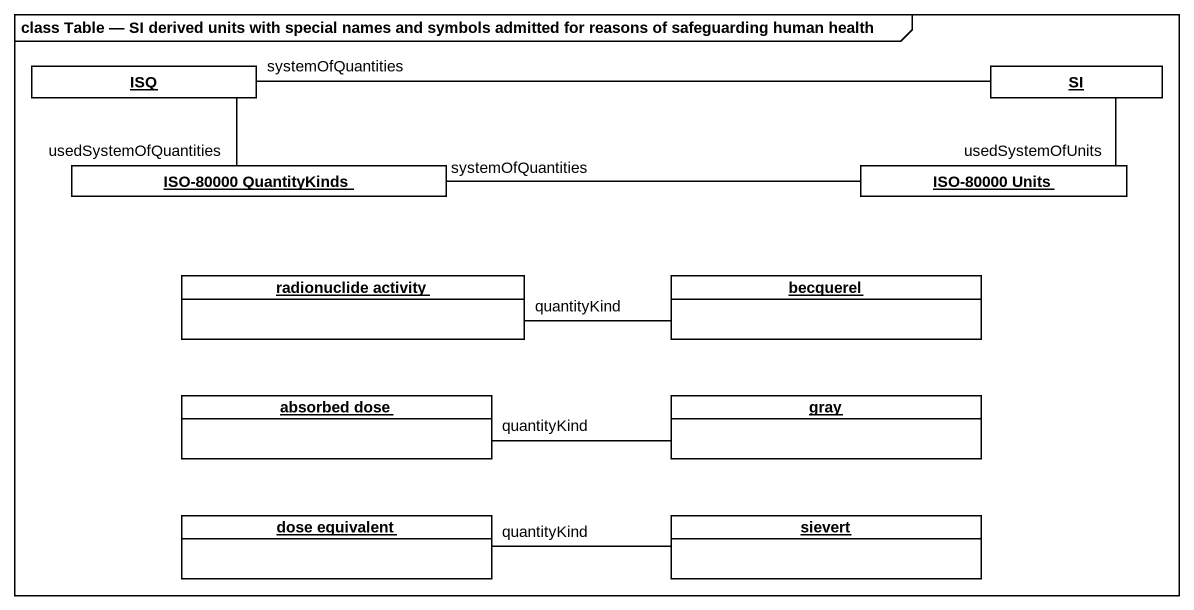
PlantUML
@startuml
mainframe class Table — SI derived units with special names and symbols admitted for reasons of safeguarding human health
hide circle
hide empty members
object ISQ #FFFFFF
object SI #FFFFFF
object "ISO-80000 QuantityKinds" as ISO_80000_QuantityKinds #FFFFFF
object "ISO-80000 Units" as ISO_80000_Units #FFFFFF
object "radionuclide activity" as radionuclide_activity #FFFFFF
object becquerel #FFFFFF
object "absorbed dose" as absorbed_dose #FFFFFF
object gray #FFFFFF
object "dose equivalent" as dose_equivalent #FFFFFF
object sievert #FFFFFF
ISQ -right- SI : systemOfQuantities
ISO_80000_QuantityKinds -up- ISQ : usedSystemOfQuantities
ISO_80000_QuantityKinds -right- ISO_80000_Units : systemOfQuantities
ISO_80000_Units -up- SI : usedSystemOfUnits
becquerel -left- radionuclide_activity : quantityKind
gray -left- absorbed_dose : quantityKind
sievert -left- dose_equivalent : quantityKind
@enduml
